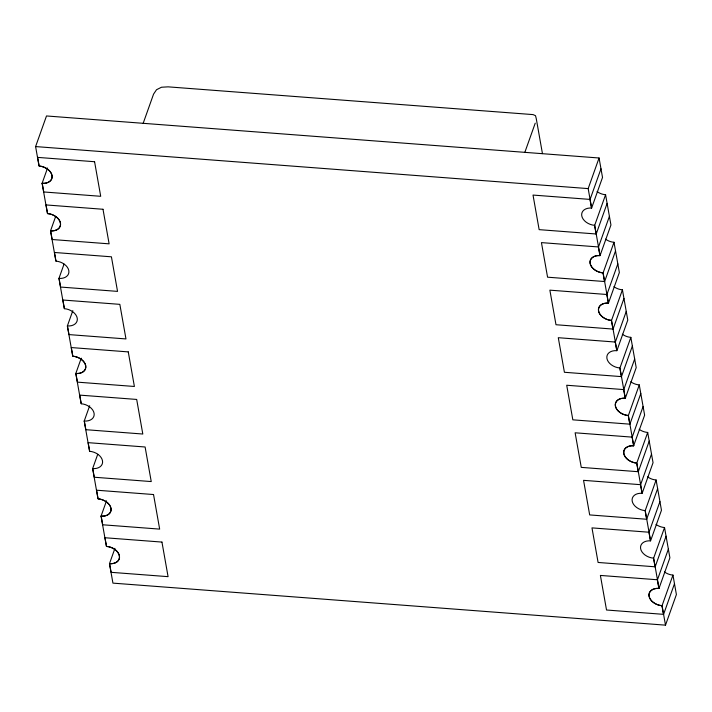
<?xml version="1.0" encoding="UTF-8"?>
<svg xmlns="http://www.w3.org/2000/svg" width="712" height="712" viewBox="0 0 712 712"><rect width="100%" height="100%" fill="white"/><g stroke="black" fill="none" stroke-linecap="round" stroke-linejoin="round"><path stroke-width="1.07" d="M664.447 571.941A11.846 8.197 19.6 0 0 672.956 575.091L676.4 594.538L665.498 625.154L112.932 583.128L109.479 563.673A11.846 8.197 19.6 0 0 119.349 555.894A11.846 8.197 19.6 0 0 106.417 546.389L101.059 516.129A11.846 8.197 19.6 0 0 110.921 508.35A11.846 8.197 19.6 0 0 97.998 498.836L92.64 468.585A11.846 8.197 19.6 0 0 102.501 460.806A11.846 8.197 19.6 0 0 89.579 451.292L84.221 421.041A11.846 8.197 19.6 0 0 94.082 413.263A11.846 8.197 19.6 0 0 81.159 403.748L75.792 373.497A11.846 8.197 19.6 0 0 85.654 365.719A11.846 8.197 19.6 0 0 72.731 356.205L67.373 325.954A11.846 8.197 19.6 0 0 77.234 318.175A11.846 8.197 19.6 0 0 64.311 308.661L58.954 278.401A11.846 8.197 19.6 0 0 68.815 270.622A11.846 8.197 19.6 0 0 55.892 261.117L50.534 230.857A11.846 8.197 19.6 0 0 60.395 223.079A11.846 8.197 19.6 0 0 47.464 213.573L42.106 183.313A11.846 8.197 19.6 0 0 51.967 175.535A11.846 8.197 19.6 0 0 39.044 166.021L35.6 146.574L46.502 115.958L599.068 157.993L602.521 177.439L591.619 208.055A11.846 8.197 19.6 0 0 581.757 215.834A11.846 8.197 19.6 0 0 594.68 225.339L600.038 255.599A11.846 8.197 19.6 0 0 590.177 263.378A11.846 8.197 19.6 0 0 603.1 272.883L608.457 303.143A11.846 8.197 19.6 0 0 598.596 310.922A11.846 8.197 19.6 0 0 611.519 320.436L616.886 350.687L627.779 320.071L622.422 289.82A11.846 8.197 19.6 0 1 613.922 286.678M42.106 183.313L47.562 168.005M50.534 230.857L55.616 216.573M58.954 278.401L64.035 264.116M72.82 310.646L67.373 325.954L69.002 334.596L125.971 338.93L119.839 304.353L62.879 300.019L64.409 308.67M143.192 123.265L153.561 94.126L156.524 89.721L161.482 87.238L168.094 86.846L533.083 114.605L535.522 115.691L536.252 118.601L542.455 153.632M75.792 373.497L81.248 358.189M84.221 421.041L89.668 405.733M92.64 468.585L97.731 454.3M101.059 516.129L106.515 500.821M109.479 563.673L114.935 548.365M524.86 152.288L535.237 123.158M591.619 208.055L588.174 188.6L599.068 157.993M590.088 199.405L600.981 168.797M594.68 225.339L605.583 194.732A11.846 8.197 19.6 0 1 597.074 191.581M596.211 233.99L607.114 203.374M598.507 246.948L609.41 216.341M600.038 255.599L610.941 224.983L605.583 194.732M603.1 272.883L614.002 242.276A11.846 8.197 19.6 0 1 605.494 239.125M604.63 281.534L615.533 250.918M606.927 294.501L617.829 263.885M608.457 303.143L619.36 272.527L614.002 242.276M611.519 320.436L622.422 289.82M613.05 329.077L623.952 298.462M615.346 342.045L626.249 311.429M622.341 334.222A11.846 8.197 19.6 0 0 630.841 337.363L619.947 367.979L625.305 398.231A11.846 8.197 19.6 0 0 615.444 406.009A11.846 8.197 19.6 0 0 628.367 415.523L633.724 445.774A11.846 8.197 19.6 0 0 623.863 453.553A11.846 8.197 19.6 0 0 636.786 463.067L642.144 493.318L653.046 462.711L647.689 432.451A11.846 8.197 19.6 0 1 639.18 429.309M621.478 376.621L632.381 346.005M623.774 389.589L634.677 358.973M625.305 398.231L636.208 367.623L630.841 337.363M628.367 415.523L639.269 384.907A11.846 8.197 19.6 0 1 630.761 381.765M629.898 424.165L640.8 393.549M632.194 437.132L643.096 406.516M633.627 445.774L632.096 437.123L575.127 432.798L581.259 467.375L638.219 471.709L636.688 463.058A11.846 8.197 19.6 0 1 623.765 453.553A11.846 8.197 19.6 0 1 633.627 445.774L644.627 415.167L639.269 384.907M636.786 463.067L647.689 432.451M638.317 471.709L649.219 441.102M640.613 484.676L651.516 454.069M656.108 479.995L645.214 510.611L650.572 540.871L661.466 510.255L656.108 479.995A11.846 8.197 19.6 0 1 647.608 476.853M646.647 519.253L645.116 510.602A11.846 8.197 19.6 0 1 632.185 501.097A11.846 8.197 19.6 0 1 642.055 493.318L640.515 484.676L583.555 480.342L589.678 514.918L646.647 519.253L657.639 488.646M649.041 532.22L659.935 501.613M656.028 524.397A11.846 8.197 19.6 0 0 664.536 527.548L653.634 558.155L658.992 588.415A11.846 8.197 19.6 0 0 649.13 596.193A11.846 8.197 19.6 0 0 662.053 605.698L665.498 625.154M655.165 566.805L666.067 536.189M657.461 579.764L668.363 549.157M658.992 588.415L669.894 557.799L664.536 527.548M662.053 605.698L672.956 575.091M663.584 614.349L674.486 583.733M35.6 146.574L588.174 188.6M591.521 208.046L589.99 199.405L533.021 195.07L539.144 229.647L596.113 233.981L594.582 225.339M55.99 261.117L54.459 252.475L111.419 256.81L117.542 291.386L60.582 287.052L59.051 278.41M81.248 403.757L79.717 395.115L136.686 399.441L142.809 434.026L85.849 429.692L84.319 421.041M89.676 451.301L88.146 442.659L145.106 446.994L151.238 481.57L94.269 477.236L92.738 468.594M94.58 161.722L37.611 157.388L39.142 166.03A11.846 8.197 19.6 0 1 52.065 175.544A11.846 8.197 19.6 0 1 42.204 183.322L43.735 191.964L100.704 196.298L94.58 161.722M103 209.266L46.031 204.931L47.562 213.573A11.846 8.197 19.6 0 1 60.484 223.087A11.846 8.197 19.6 0 1 50.623 230.866L52.154 239.508L109.123 243.842L103 209.266M598.409 246.948L541.44 242.614L547.572 277.19L604.533 281.525L603.002 272.883A11.846 8.197 19.6 0 1 590.079 263.369A11.846 8.197 19.6 0 1 599.94 255.59L598.409 246.948M606.829 294.492L549.869 290.158L555.992 324.734L612.961 329.069L611.421 320.427A11.846 8.197 19.6 0 1 598.498 310.913A11.846 8.197 19.6 0 1 608.36 303.134L606.829 294.492M615.257 342.036L558.288 337.702L564.411 372.278L621.38 376.612L619.849 367.971A11.846 8.197 19.6 0 1 606.927 358.456A11.846 8.197 19.6 0 1 616.788 350.678L615.257 342.036M128.267 351.897L71.298 347.563L72.829 356.214A11.846 8.197 19.6 0 1 85.751 365.719A11.846 8.197 19.6 0 1 75.89 373.497L77.421 382.148L134.39 386.474L128.267 351.897M623.676 389.58L566.707 385.245L572.831 419.831L629.8 424.156L628.269 415.514A11.846 8.197 19.6 0 1 615.346 406A11.846 8.197 19.6 0 1 625.207 398.231L623.676 389.58M153.534 494.537L96.565 490.203L98.096 498.845A11.846 8.197 19.6 0 1 111.019 508.359A11.846 8.197 19.6 0 1 101.157 516.138L102.688 524.78L159.657 529.114L153.534 494.537M648.943 532.22L591.975 527.886L598.098 562.462L655.067 566.797L653.536 558.155A11.846 8.197 19.6 0 1 640.613 548.641A11.846 8.197 19.6 0 1 650.474 540.862L648.943 532.22M161.953 542.081L104.984 537.747L106.515 546.389A11.846 8.197 19.6 0 1 119.438 555.903A11.846 8.197 19.6 0 1 109.577 563.682L111.108 572.323L168.077 576.658L161.953 542.081M657.363 579.764L600.394 575.429L606.526 610.006L663.486 614.34L661.955 605.698A11.846 8.197 19.6 0 1 649.033 596.184A11.846 8.197 19.6 0 1 658.894 588.406L657.363 579.764"/></g></svg>
